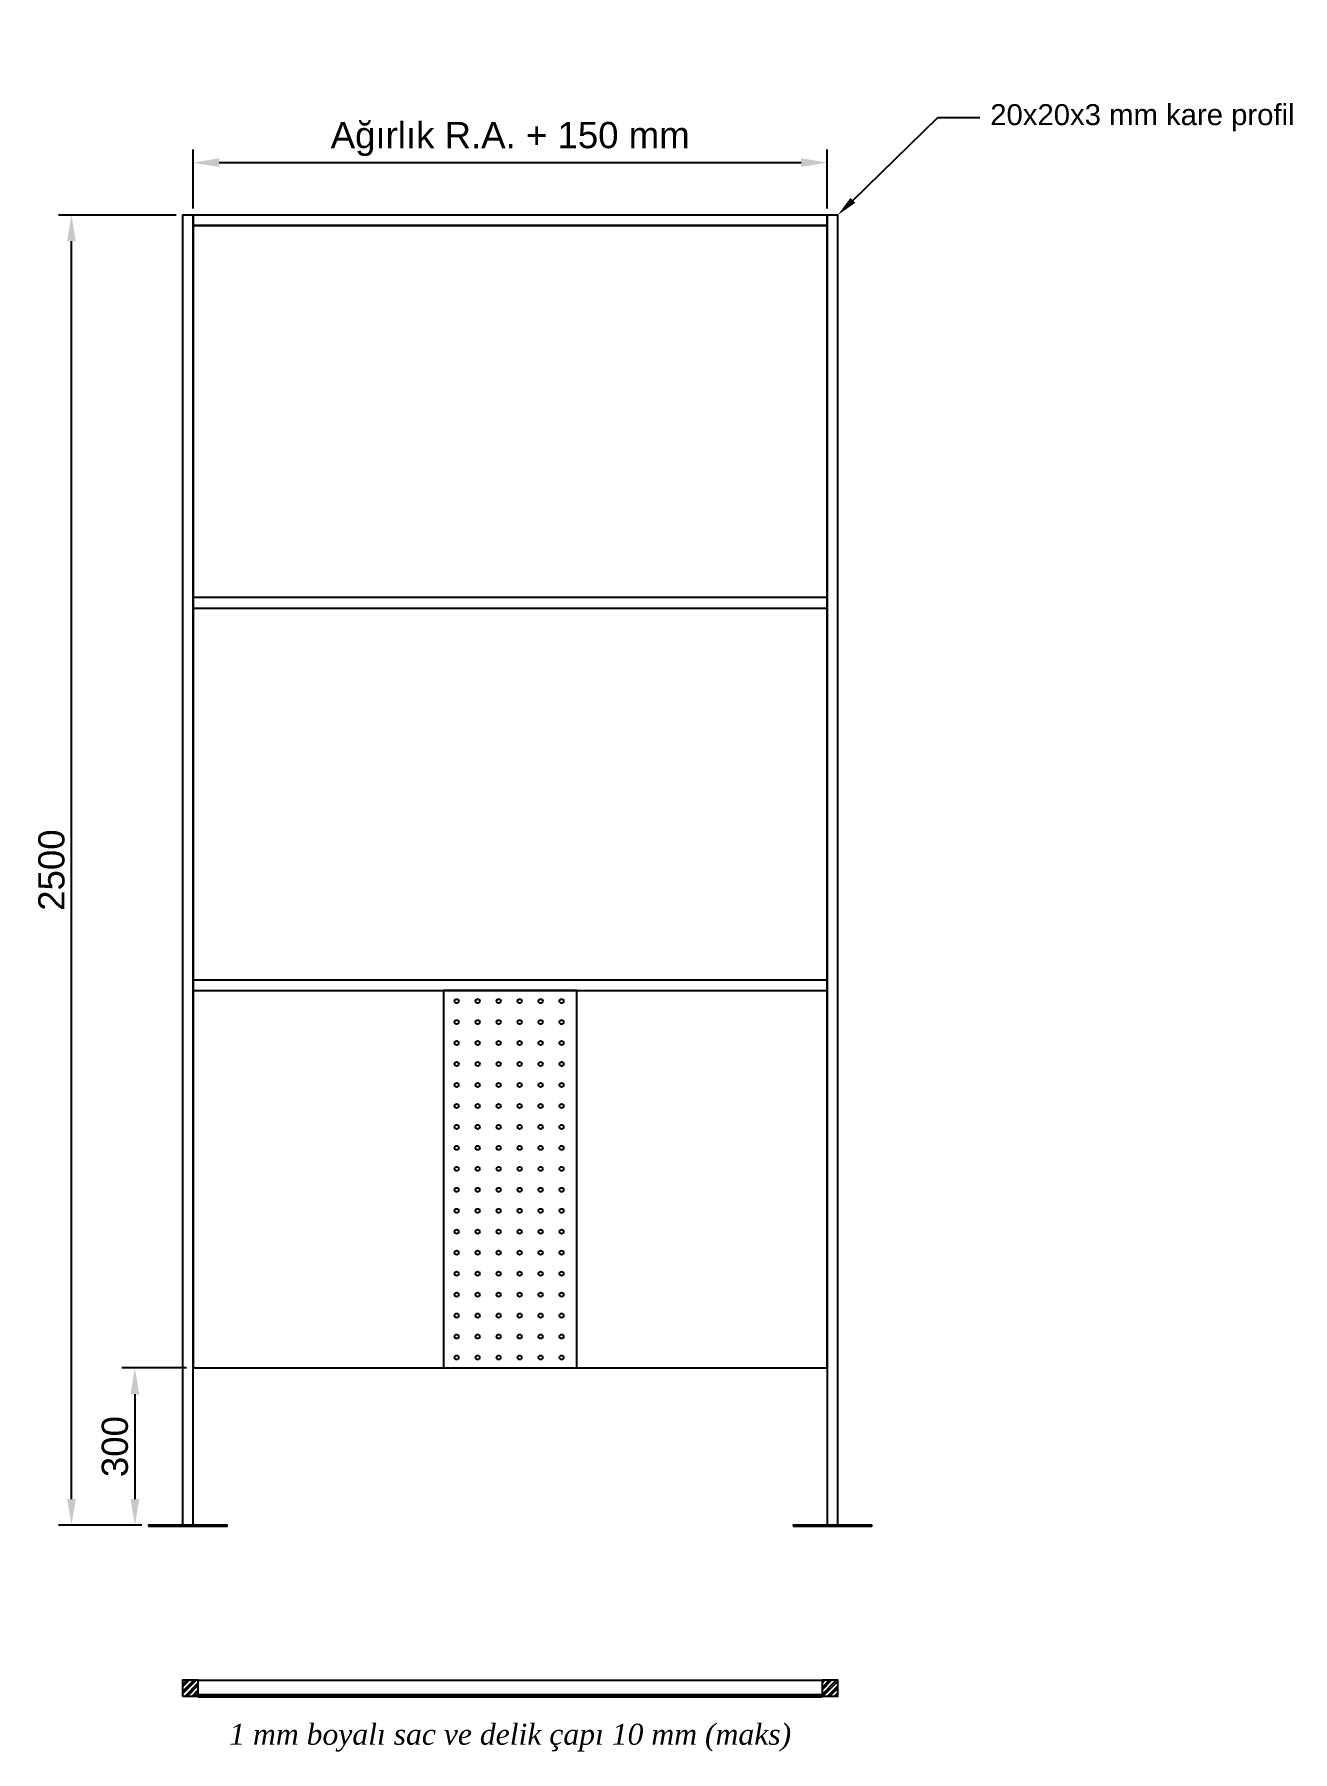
# Model space of a CAD drawing. Header units: millimetres. Extents: x -908 to 1493, y -1472 to 1805.
import ezdxf
from ezdxf import colors
from ezdxf.entities.mleader import LeaderData, LeaderLine
from ezdxf.math import Vec2, Vec3

# ---------------------------------------------------------------- set-up
doc = ezdxf.new("R2010")
doc.units = ezdxf.units.MM
doc.linetypes.add('CENTERX2', pattern=[4, 2.5, -0.5, 0.5, -0.5])
doc.layers.add('TARAMA', color=251, linetype='CENTERX2')
doc.layers.add('Yazılar', color=70, linetype='Continuous')
doc.layers.add('ÇELİK KONSTRÜKSİYON', color=7, linetype='Continuous', true_color=0x496169)
doc.styles.get("Standard").update_dxf_attribs({"font": 'arial.ttf'})
doc.dimstyles.new('DimStyleALP', dxfattribs={"dimscale": 20, "dimtxt": 2.5, "dimasz": 2.5, "dimexe": 1.25, "dimexo": 0.625, "dimtad": 1, "dimdsep": 46, "dimtxsty": 'Standard', "dimcen": 2.5, "dimclrd": 60, "dimclre": 60, "dimadec": 0, "dimazin": 0, "dimtfac": 1, "dimtofl": 0, "dimtmove": 0, "dimatfit": 3, "dimfxl": 1, "dimarcsym": 0})

# ---------------------------------------------------------------- blocks, each defined once
blk = doc.blocks.new('*U0')
blk.add_circle((0, 0), 4)
blk = doc.blocks.new('*U1')
at = {"layer": 'ÇELİK KONSTRÜKSİYON', "color": 0, "linetype": 'ByBlock', "lineweight": -2, "transparency": 16777216}
for p in [(0, 680), (40, 680), (80, 680), (120, 680), (160, 680), (200, 680), (0, 640), (40, 640), (80, 640), (120, 640), (160, 640), (200, 640), (0, 600), (40, 600), (80, 600), (120, 600), (160, 600), (200, 600), (0, 560), (40, 560), (80, 560), (120, 560), (160, 560), (200, 560), (0, 520), (40, 520), (80, 520), (120, 520), (160, 520), (200, 520), (0, 480), (40, 480), (80, 480), (120, 480), (160, 480), (200, 480), (0, 440), (40, 440), (80, 440), (120, 440), (160, 440), (200, 440), (0, 400), (40, 400), (80, 400), (120, 400), (160, 400), (200, 400), (0, 360), (40, 360), (80, 360), (120, 360), (160, 360), (200, 360), (0, 320), (40, 320), (80, 320), (120, 320), (160, 320), (200, 320), (0, 280), (40, 280), (80, 280), (120, 280), (160, 280), (200, 280), (0, 240), (40, 240), (80, 240), (120, 240), (160, 240), (200, 240), (0, 200), (40, 200), (80, 200), (120, 200), (160, 200), (200, 200), (0, 160), (40, 160), (80, 160), (120, 160), (160, 160), (200, 160), (0, 120), (40, 120), (80, 120), (120, 120), (160, 120), (200, 120), (0, 80), (40, 80), (80, 80), (120, 80), (160, 80), (200, 80), (0, 40), (40, 40), (80, 40), (120, 40), (160, 40), (200, 40), (0, 0), (40, 0), (80, 0), (120, 0), (160, 0), (200, 0)]:
    blk.add_blockref('*U0', p, dxfattribs=at)
blk = doc.blocks.new('*D2')
at = {"color": 60, "linetype": 'ByBlock', "lineweight": -2, "transparency": 16777216}
for p, q in [((-637.5, 1460), (-862, 1460)), ((-837, -990), (-837, 1410)), ((-702.5, -1040), (-862, -1040))]:
    blk.add_line(p, q, dxfattribs=at)
at = {"color": 60, "transparency": 16777216}
for points in [[(-845.3, 1410), (-828.7, 1410), (-837, 1460)], [(-845.3, -990), (-828.7, -990), (-837, -1040)]]:
    blk.add_solid(points, dxfattribs=at)
at = {"layer": 'Defpoints', "color": 0, "transparency": 16777216}
for p in [(-837, 1460), (-625, 1460), (-690, -1040)]:
    blk.add_point(p, dxfattribs=at)
at = {"color": 0, "transparency": 16777216, "insert": (-875, 210), "char_height": 50, "attachment_point": 5, "rotation": 90}
blk.add_mtext('2500', dxfattribs=at)
blk = doc.blocks.new('*D3')
at = {"color": 60, "linetype": 'ByBlock', "lineweight": -2, "transparency": 16777216}
for p, q in [((-605, 1472.5), (-605, 1585)), ((605, 1472.5), (605, 1585)), ((-555, 1560), (555, 1560))]:
    blk.add_line(p, q, dxfattribs=at)
at = {"color": 60, "transparency": 16777216}
for points in [[(-555, 1568.3), (-555, 1551.7), (-605, 1560)], [(555, 1568.3), (555, 1551.7), (605, 1560)]]:
    blk.add_solid(points, dxfattribs=at)
at = {"layer": 'Defpoints', "color": 0, "transparency": 16777216}
for p in [(605, 1560), (-605, 1460), (605, 1460)]:
    blk.add_point(p, dxfattribs=at)
at = {"color": 0, "transparency": 16777216, "insert": (0, 1605), "char_height": 50, "attachment_point": 5}
blk.add_mtext('Ağırlık R.A. + 150 mm', dxfattribs=at)
blk = doc.blocks.new('*D4')
at = {"color": 60, "linetype": 'ByBlock', "lineweight": -2, "transparency": 16777216}
for p, q in [((-617.5, -740), (-741, -740)), ((-716, -790), (-716, -990)), ((-702.5, -1040), (-741, -1040))]:
    blk.add_line(p, q, dxfattribs=at)
at = {"color": 60, "transparency": 16777216}
for points in [[(-724.3, -790), (-707.7, -790), (-716, -740)], [(-724.3, -990), (-707.7, -990), (-716, -1040)]]:
    blk.add_solid(points, dxfattribs=at)
at = {"layer": 'Defpoints', "color": 0, "transparency": 16777216}
for p in [(-605, -740), (-716, -1040), (-690, -1040)]:
    blk.add_point(p, dxfattribs=at)
at = {"color": 0, "transparency": 16777216, "insert": (-754, -890), "char_height": 50, "attachment_point": 5, "rotation": 90}
blk.add_mtext('300', dxfattribs=at)

msp = doc.modelspace()

# ---------------------------------------------------------------- hatches: boundary and pattern name
at = {"layer": 'TARAMA'}
h = msp.add_hatch(dxfattribs=at)
h.set_pattern_fill('ANSI32', color=256)
h.set_pattern_definition([(45, (-904.704, -950), (-6.73519, 6.73519), []), (45, (-900.214, -950), (-6.73519, 6.73519), [])])
h.paths.add_polyline_path([(-595, -1336), (-625, -1336), (-625, -1366), (-595, -1366)])
h.paths.add_polyline_path([(625, -1336), (595, -1336), (595, -1366), (625, -1366)])

# ---------------------------------------------------------------- linework, layer by layer
at = {"color": 2, "lineweight": 50}
msp.add_lwpolyline([(595, -1366), (595, -1365), (-595, -1365), (-595, -1366)], close=True, dxfattribs=at)
at = {"layer": 'ÇELİK KONSTRÜKSİYON', "color": 2}
for points in [[(-625, -1040), (-605, -1040), (-605, 1460), (-625, 1460)], [(-605, 1440), (605, 1440), (605, 1460), (-605, 1460)], [(605, -1040), (625, -1040), (625, 1460), (605, 1460)], [(-605, -740), (605, -740), (605, 1440), (-605, 1440)], [(-605, 710), (605, 710), (605, 730), (-605, 730)], [(-605, -20), (605, -20), (605, 0), (-605, 0)], [(-126.999, -740), (127, -740), (127, -20), (-126.999, -20)], [(-690, -1042), (-540, -1042), (-540, -1040), (-690, -1040)], [(540, -1042), (690, -1042), (690, -1040), (540, -1040)], [(-625, -1366), (-595, -1366), (-595, -1336), (-625, -1336)], [(-595, -1336), (595, -1336), (595, -1366), (-595, -1366)], [(595, -1366), (625, -1366), (625, -1336), (595, -1336)]]:
    msp.add_lwpolyline(points, close=True, dxfattribs=at)

# ---------------------------------------------------------------- block references
msp.add_blockref('*U1', (-101.999, -720), dxfattribs=at)

# ---------------------------------------------------------------- texts
at = {"layer": 'Yazılar', "color": 1, "insert": (0, -1445.5), "char_height": 40, "width": 1250, "attachment_point": 5}
msp.add_mtext('{\\fTimes New Roman|b0|i1|c162|p18;\\C256;1 mm boyalı sac ve delik çapı 10 mm (maks)}', dxfattribs=at)

# ---------------------------------------------------------------- dimensions: what is measured, and where the dimension line sits
dim = msp.add_linear_dim(base=(605, 1560), p1=(-605, 1460), p2=(605, 1460), text='Ağırlık R.A. + 150 mm', dimstyle='DimStyleALP')
dim.commit()
dim.dimension.update_dxf_attribs({"geometry": '*D3', "text_midpoint": (0, 1604.952)})
for base, p1, p2, picture, middle in [((-837, 1460), (-690, -1040), (-625, 1460), '*D2', (-875.029, 210)), ((-716, -1040), (-605, -740), (-690, -1040), '*D4', (-754.046, -890))]:
    dim = msp.add_linear_dim(base=base, p1=p1, p2=p2, angle=90, dimstyle='DimStyleALP')
    dim.commit()
    dim.dimension.update_dxf_attribs({"geometry": picture, "text_midpoint": middle})

# ---------------------------------------------------------------- leaders
at = {"layer": 'Yazılar'}
ml = msp.add_multileader_mtext('Standard', dxfattribs=at)
ml.set_content('20x20x3 mm kare profil', color=256)
ml.set_leader_properties()
ml.build(insert=Vec2(0, 0))
ml.multileader.update_dxf_attribs({"arrow_head_size": 40, "scale": 10})
ctx = ml.context
ctx.base_point, ctx.scale, ctx.char_height, ctx.arrow_head_size, ctx.landing_gap_size, ctx.plane_origin = Vec3(895.853, 1646), 10, 40, 40, 20, Vec3(620, 1460)
notes = []
notes.append((ctx, [(0, (1, 1, 0), (815.853, 1646), (1, 0), 80, [(0, [(625, 1460)], 0, [])])]))
ctx.mtext.insert, ctx.mtext.flow_direction = Vec3(915.853, 1671.553), 5
for ctx, leaders in notes:
    for number, flags, end, landing, length, lines in leaders:
        leader = LeaderData()
        leader.index, (leader.has_last_leader_line, leader.has_dogleg_vector, leader.attachment_direction) = number, flags
        leader.last_leader_point, leader.dogleg_vector, leader.dogleg_length = Vec3(end), Vec3(landing), length
        for number, points, colour, breaks in lines:
            line = LeaderLine()
            line.index, line.vertices, line.color, line.breaks = number, Vec3.list(points), colors.encode_raw_color(colour), breaks
            leader.lines.append(line)
        ctx.leaders.append(leader)

doc.saveas('drawing.dxf')
